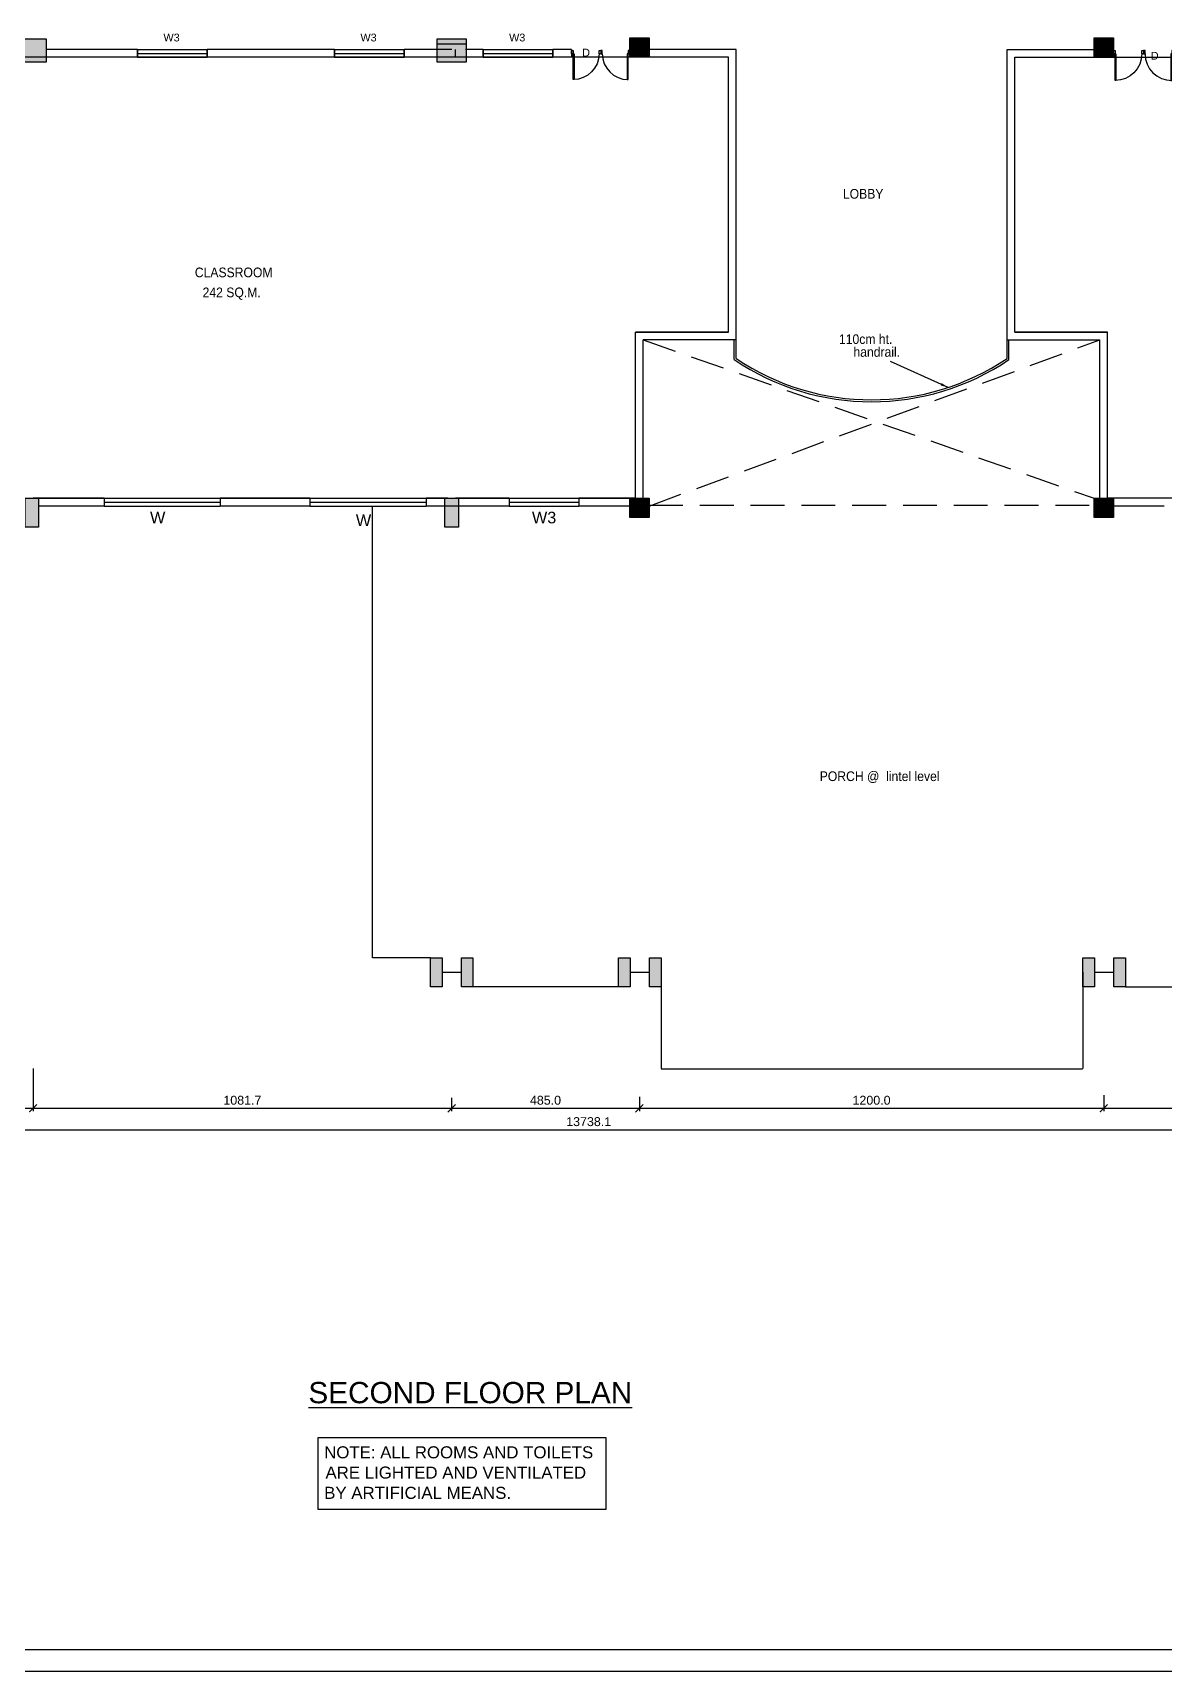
# Model space of a CAD drawing. Extents: x 53439 to 79867, y -144071 to -73305.
# Drawn here: x 64711 to 67635, y -117149 to -112914 of the extents above; entities that cross this region are included whole.
import ezdxf

# ---------------------------------------------------------------- set-up
doc = ezdxf.new("R2010")
doc.units = 0
doc.header["$LTSCALE"] = 0.1
doc.header["$MEASUREMENT"] = 0
doc.header["$PDMODE"] = 35
doc.header["$PDSIZE"] = -0.8
doc.linetypes.add('HIDDEN', pattern=[0.375, 0.25, -0.125])
doc.layers.get('0').update_dxf_attribs({"linetype": 'CONTINUOUS'})
doc.layers.get('DEFPOINTS').update_dxf_attribs({"linetype": 'CONTINUOUS'})
for name, color, linetype in [('BOR', 200, 'CONTINUOUS'), ('BOR1', 230, 'CONTINUOUS'), ('COR_HA', 40, 'CONTINUOUS'), ('DOOR', 30, 'CONTINUOUS'), ('LAYER4', 130, 'CONTINUOUS'), ('NARO', 5, 'CONTINUOUS'), ('TEXT', 7, 'CONTINUOUS'), ('THIN_HA', 253, 'CONTINUOUS'), ('WALL', 6, 'CONTINUOUS'), ('WIN', 102, 'CONTINUOUS')]:
    doc.layers.add(name, color=color, linetype=linetype)
doc.styles.add('1MM', font='arial.ttf')
doc.styles.add('DIM', font='arial.ttf', dxfattribs={"width": 0.7, "height": 1})
doc.styles.add('DUTCH', font='arial.ttf')
doc.styles.get("Standard").update_dxf_attribs({"font": 'arial.ttf'})
doc.dimstyles.new('KRI', dxfattribs={"dimtxt": 23, "dimasz": 20, "dimexe": 7, "dimexo": 0, "dimgap": 9, "dimtad": 1, "dimdec": 1, "dimzin": 1, "dimtxsty": '1MM', "dimblk": 'ARCHTICK', "dimcen": 0.5, "dimclrd": 252, "dimclre": 252, "dimclrt": 7, "dimaunit": 1, "dimadec": 8, "dimazin": 3, "dimtfac": 1, "dimtdec": 1, "dimtmove": 0, "dimatfit": 3})

# ---------------------------------------------------------------- blocks, each defined once
blk = doc.blocks.new('A$C764D24B9')
at = {"layer": 'DOOR'}
for points in [[(0.056, 0.111), (0.083, 0.111), (0.083, 1), (0.056, 1)], [(0, 0), (0.056, 0), (0.056, 0.111), (0, 0.111)], [(0.944, 0), (1, 0), (1, 0.111), (0.944, 0.111)]]:
    blk.add_lwpolyline(points, close=True, dxfattribs=at)
blk.add_arc((0.056, 0.111), 0.889, 0, 90, dxfattribs=at)
blk = doc.blocks.new('YTTU')
at = {"layer": 'THIN_HA', "linetype": 'CONTINUOUS', "ltscale": 0.1}
blk.add_hatch(color=2, dxfattribs=at).paths.add_polyline_path([(-6879.58, -1156.369), (-6878.83, -1156.369), (-6878.83, -1156.969), (-6879.58, -1156.969)])
at = {"layer": 'THIN_HA', "color": 2, "linetype": 'CONTINUOUS', "ltscale": 0.1}
blk.add_lwpolyline([(-6879.58, -1156.369), (-6878.83, -1156.369), (-6878.83, -1156.969), (-6879.58, -1156.969)], close=True, dxfattribs=at)
blk = doc.blocks.new('HYTYH')
at = {"layer": 'THIN_HA', "linetype": 'CONTINUOUS', "ltscale": 0.1}
for points in [[(-6852.905, -1156.344), (-6852.405, -1156.344), (-6852.405, -1156.844), (-6852.905, -1156.844)], [(-6840.905, -1156.344), (-6840.405, -1156.344), (-6840.405, -1156.844), (-6840.905, -1156.844)], [(-6868.53, -1168.239), (-6868.18, -1168.239), (-6868.18, -1168.989), (-6868.53, -1168.989)], [(-6857.68, -1168.239), (-6857.33, -1168.239), (-6857.33, -1168.989), (-6857.68, -1168.989)], [(-6852.905, -1168.239), (-6852.405, -1168.239), (-6852.405, -1168.739), (-6852.905, -1168.739)], [(-6840.905, -1168.239), (-6840.405, -1168.239), (-6840.405, -1168.739), (-6840.905, -1168.739)]]:
    blk.add_hatch(color=2, dxfattribs=at).paths.add_polyline_path(points)
at = {"layer": 'THIN_HA', "color": 2, "linetype": 'CONTINUOUS', "ltscale": 0.1}
for points in [[(-6852.905, -1156.344), (-6852.405, -1156.344), (-6852.405, -1156.844), (-6852.905, -1156.844)], [(-6840.905, -1156.344), (-6840.405, -1156.344), (-6840.405, -1156.844), (-6840.905, -1156.844)], [(-6868.53, -1168.239), (-6868.18, -1168.239), (-6868.18, -1168.989), (-6868.53, -1168.989)], [(-6857.68, -1168.239), (-6857.33, -1168.239), (-6857.33, -1168.989), (-6857.68, -1168.989)], [(-6852.905, -1168.239), (-6852.405, -1168.239), (-6852.405, -1168.739), (-6852.905, -1168.739)], [(-6840.905, -1168.239), (-6840.405, -1168.239), (-6840.405, -1168.739), (-6840.905, -1168.739)]]:
    blk.add_lwpolyline(points, close=True, dxfattribs=at)
at = {"layer": 'THIN_HA', "color": 2, "linetype": 'CONTINUOUS'}
for p in [(10.85, 0), (21.7, 0)]:
    blk.add_blockref('YTTU', p, dxfattribs=at)
blk = doc.blocks.new('_ARCHTICK')
at = {"layer": 'WALL', "color": 0, "const_width": 0.15}
blk.add_lwpolyline([(-0.5, -0.5), (0.5, 0.5)], dxfattribs=at)
blk = doc.blocks.new('*D177')
at = {"layer": 'DEFPOINTS', "color": 0, "linetype": 'CONTINUOUS', "ltscale": 0.1}
for p in [(64711.8, -115590.8), (64022, -115638), (64711.8, -115693.6)]:
    blk.add_point(p, dxfattribs=at)
at = {"layer": 'WIN', "color": 252, "linetype": 'CONTINUOUS', "ltscale": 0.1}
for p, q in [((64711.8, -115590.8), (64711.8, -115700.6)), ((64022, -115638), (64022, -115700.6)), ((64022, -115693.6), (64711.8, -115693.6))]:
    blk.add_line(p, q, dxfattribs=at)
at = {"layer": 'WIN', "color": 252, "linetype": 'CONTINUOUS', "ltscale": 0.1, "xscale": 20, "yscale": 20, "zscale": 20, "rotation": 180}
blk.add_blockref('_ARCHTICK', (64022, -115693.6), dxfattribs=at)
at = {"layer": 'WIN', "color": 252, "linetype": 'CONTINUOUS', "ltscale": 0.1, "xscale": 20, "yscale": 20, "zscale": 20}
blk.add_blockref('_ARCHTICK', (64711.8, -115693.6), dxfattribs=at)
at = {"layer": 'WIN', "color": 7, "linetype": 'CONTINUOUS', "ltscale": 0.1, "insert": (64366.9, -115672.9), "char_height": 23, "attachment_point": 5, "style": '1MM'}
blk.add_mtext('689.8', dxfattribs=at)
blk = doc.blocks.new('*D178')
at = {"layer": 'DEFPOINTS', "color": 0, "linetype": 'CONTINUOUS', "ltscale": 0.1}
for p in [(64711.8, -115590.8), (65793.5, -115666.2), (65793.5, -115693.6)]:
    blk.add_point(p, dxfattribs=at)
at = {"layer": 'WIN', "color": 252, "linetype": 'CONTINUOUS', "ltscale": 0.1}
for p, q in [((64711.8, -115590.8), (64711.8, -115700.6)), ((64711.8, -115693.6), (65793.5, -115693.6)), ((65793.5, -115666.2), (65793.5, -115700.6))]:
    blk.add_line(p, q, dxfattribs=at)
at = {"layer": 'WIN', "color": 252, "linetype": 'CONTINUOUS', "ltscale": 0.1, "xscale": 20, "yscale": 20, "zscale": 20, "rotation": 180}
blk.add_blockref('_ARCHTICK', (64711.8, -115693.6), dxfattribs=at)
at = {"layer": 'WIN', "color": 252, "linetype": 'CONTINUOUS', "ltscale": 0.1, "xscale": 20, "yscale": 20, "zscale": 20}
blk.add_blockref('_ARCHTICK', (65793.5, -115693.6), dxfattribs=at)
at = {"layer": 'WIN', "color": 7, "linetype": 'CONTINUOUS', "ltscale": 0.1, "insert": (65252.7, -115672.9), "char_height": 23, "attachment_point": 5, "style": '1MM'}
blk.add_mtext('1081.7', dxfattribs=at)
blk = doc.blocks.new('*D179')
at = {"layer": 'DEFPOINTS', "color": 0, "linetype": 'CONTINUOUS', "ltscale": 0.1}
for p in [(65793.5, -115666.2), (66278.5, -115663.6), (66278.5, -115693.6)]:
    blk.add_point(p, dxfattribs=at)
at = {"layer": 'WIN', "color": 252, "linetype": 'CONTINUOUS', "ltscale": 0.1}
for p, q in [((65793.5, -115666.2), (65793.5, -115700.6)), ((65793.5, -115693.6), (66278.5, -115693.6)), ((66278.5, -115663.6), (66278.5, -115700.6))]:
    blk.add_line(p, q, dxfattribs=at)
at = {"layer": 'WIN', "color": 252, "linetype": 'CONTINUOUS', "ltscale": 0.1, "xscale": 20, "yscale": 20, "zscale": 20, "rotation": 180}
blk.add_blockref('_ARCHTICK', (65793.5, -115693.6), dxfattribs=at)
at = {"layer": 'WIN', "color": 252, "linetype": 'CONTINUOUS', "ltscale": 0.1, "xscale": 20, "yscale": 20, "zscale": 20}
blk.add_blockref('_ARCHTICK', (66278.5, -115693.6), dxfattribs=at)
at = {"layer": 'WIN', "color": 7, "linetype": 'CONTINUOUS', "ltscale": 0.1, "insert": (66036, -115672.9), "char_height": 23, "attachment_point": 5, "style": '1MM'}
blk.add_mtext('485.0', dxfattribs=at)
blk = doc.blocks.new('*D180')
at = {"layer": 'DEFPOINTS', "color": 0, "linetype": 'CONTINUOUS', "ltscale": 0.1}
for p in [(66278.5, -115663.6), (67478.5, -115659.7), (67478.5, -115693.6)]:
    blk.add_point(p, dxfattribs=at)
at = {"layer": 'WIN', "color": 252, "linetype": 'CONTINUOUS', "ltscale": 0.1}
for p, q in [((66278.5, -115663.6), (66278.5, -115700.6)), ((66278.5, -115693.6), (67478.5, -115693.6)), ((67478.5, -115659.7), (67478.5, -115700.6))]:
    blk.add_line(p, q, dxfattribs=at)
at = {"layer": 'WIN', "color": 252, "linetype": 'CONTINUOUS', "ltscale": 0.1, "xscale": 20, "yscale": 20, "zscale": 20, "rotation": 180}
blk.add_blockref('_ARCHTICK', (66278.5, -115693.6), dxfattribs=at)
at = {"layer": 'WIN', "color": 252, "linetype": 'CONTINUOUS', "ltscale": 0.1, "xscale": 20, "yscale": 20, "zscale": 20}
blk.add_blockref('_ARCHTICK', (67478.5, -115693.6), dxfattribs=at)
at = {"layer": 'WIN', "color": 7, "linetype": 'CONTINUOUS', "ltscale": 0.1, "insert": (66878.5, -115672.9), "char_height": 23, "attachment_point": 5, "style": '1MM'}
blk.add_mtext('1200.0', dxfattribs=at)
blk = doc.blocks.new('*D181')
at = {"layer": 'DEFPOINTS', "color": 0, "linetype": 'CONTINUOUS', "ltscale": 0.1}
for p in [(67478.5, -115659.7), (67963.5, -115658.9), (67963.5, -115693.6)]:
    blk.add_point(p, dxfattribs=at)
at = {"layer": 'WIN', "color": 252, "linetype": 'CONTINUOUS', "ltscale": 0.1}
for p, q in [((67478.5, -115659.7), (67478.5, -115700.6)), ((67478.5, -115693.6), (67963.5, -115693.6)), ((67963.5, -115658.9), (67963.5, -115700.6))]:
    blk.add_line(p, q, dxfattribs=at)
at = {"layer": 'WIN', "color": 252, "linetype": 'CONTINUOUS', "ltscale": 0.1, "xscale": 20, "yscale": 20, "zscale": 20, "rotation": 180}
blk.add_blockref('_ARCHTICK', (67478.5, -115693.6), dxfattribs=at)
at = {"layer": 'WIN', "color": 252, "linetype": 'CONTINUOUS', "ltscale": 0.1, "xscale": 20, "yscale": 20, "zscale": 20}
blk.add_blockref('_ARCHTICK', (67963.5, -115693.6), dxfattribs=at)
at = {"layer": 'WIN', "color": 7, "linetype": 'CONTINUOUS', "ltscale": 0.1, "insert": (67721, -115672.9), "char_height": 23, "attachment_point": 5, "style": '1MM'}
blk.add_mtext('485.0', dxfattribs=at)
blk = doc.blocks.new('*D187')
at = {"layer": 'DEFPOINTS', "color": 0, "linetype": 'CONTINUOUS', "ltscale": 0.1}
for p in [(59278.5, -115668.8), (73016.7, -115668.8, 0), (73016.7, -115748.9)]:
    blk.add_point(p, dxfattribs=at)
at = {"layer": 'WIN', "color": 252, "linetype": 'CONTINUOUS', "ltscale": 0.1}
for p, q in [((59278.5, -115668.8), (59278.5, -115755.9)), ((73016.7, -115668.8), (73016.7, -115755.9)), ((59278.5, -115748.9), (73016.7, -115748.9))]:
    blk.add_line(p, q, dxfattribs=at)
at = {"layer": 'WIN', "color": 252, "linetype": 'CONTINUOUS', "ltscale": 0.1, "xscale": 20, "yscale": 20, "zscale": 20, "rotation": 180}
blk.add_blockref('_ARCHTICK', (59278.5, -115748.9), dxfattribs=at)
at = {"layer": 'WIN', "color": 252, "linetype": 'CONTINUOUS', "ltscale": 0.1, "xscale": 20, "yscale": 20, "zscale": 20}
blk.add_blockref('_ARCHTICK', (73016.7, -115748.9), dxfattribs=at)
at = {"layer": 'WIN', "color": 7, "linetype": 'CONTINUOUS', "ltscale": 0.1, "insert": (66147.6, -115728.2), "char_height": 23, "attachment_point": 5, "style": '1MM'}
blk.add_mtext('13738.1', dxfattribs=at)

msp = doc.modelspace()

# ---------------------------------------------------------------- hatches: boundary and pattern name
at = {"layer": 'LAYER4', "linetype": 'CONTINUOUS', "ltscale": 0.1}
for color, points in [(7, [(65756.04, -112976.92), (65756.04, -112941.92), (65831.04, -112941.92), (65831.04, -112976.92)]), (256, [(66253.53, -112926.92), (66303.53, -112926.92), (66303.53, -112976.92), (66253.53, -112976.92)]), (256, [(67453.53, -112926.92), (67503.53, -112926.92), (67503.53, -112976.92), (67453.53, -112976.92)])]:
    msp.add_hatch(color=color, dxfattribs=at).paths.add_polyline_path(points)
at = {"layer": 'LAYER4', "linetype": 'HIDDEN', "ltscale": 35}
msp.add_hatch(color=1, dxfattribs=at).paths.add_polyline_path([(67534.63, -115379.42), (67504.63, -115379.42), (67504.63, -115304.42), (67534.63, -115304.42)])
at = {"layer": 'THIN_HA', "linetype": 'CONTINUOUS', "ltscale": 0.1}
for points in [[(65768.54, -115379.42), (65738.54, -115379.42), (65738.54, -115304.42), (65768.54, -115304.42)], [(65848.54, -115379.42), (65818.54, -115379.42), (65818.54, -115304.42), (65848.54, -115304.42)], [(66254.87, -115379.42), (66224.87, -115379.42), (66224.87, -115304.42), (66254.87, -115304.42)], [(66334.87, -115379.42), (66304.87, -115379.42), (66304.87, -115304.42), (66334.87, -115304.42)], [(67454.63, -115379.42), (67424.63, -115379.42), (67424.63, -115304.42), (67454.63, -115304.42)]]:
    msp.add_hatch(color=1, dxfattribs=at).paths.add_polyline_path(points)

# ---------------------------------------------------------------- linework, layer by layer
at = {"layer": 'BOR'}
msp.add_lwpolyline([(74392.11, -108900.79), (58184.29, -108900.79), (58184.29, -117092.07), (74392.11, -117092.07)], close=True, dxfattribs=at)
at = {"layer": 'BOR1'}
msp.add_lwpolyline([(74448.63, -108844.26), (58127.76, -108844.26), (58127.76, -117148.6), (74448.63, -117148.6)], close=True, dxfattribs=at)
at = {"layer": 'COR_HA', "linetype": 'CONTINUOUS', "ltscale": 0.1}
for p, q in [((64982.04, -112956.92), (64982.04, -112976.92)), ((65162.04, -112956.92), (65162.04, -112976.92)), ((65491.04, -112956.92), (65491.04, -112976.92)), ((65671.04, -112956.92), (65671.04, -112976.92)), ((65875.2, -112956.92), (65875.2, -112976.92)), ((66055.2, -112956.92), (66055.2, -112976.92))]:
    msp.add_line(p, q, dxfattribs=at)
at = {"layer": 'COR_HA', "color": 0, "linetype": 'CONTINUOUS', "ltscale": 0.1}
msp.add_line((65768.54, -115342), (65793.54, -115342), dxfattribs=at)
at = {"layer": 'LAYER4', "linetype": 'CONTINUOUS', "ltscale": 0.1}
for p, q in [((66263.54, -112931.91, 0), (66263.54, -112951.91, 0)), ((66263.54, -112934.41, 0), (66263.54, -112954.41, 0)), ((65803.54, -112976.92), (65803.54, -112956.92)), ((65831.04, -112956.92), (65831.04, -112976.92)), ((66523.53, -113758.43, 0), (66523.53, -113707.34, 0)), ((66528.53, -113755.77, 0), (66528.53, -113702.34, 0)), ((67228.53, -113755.77, 0), (67228.53, -113702.34, 0)), ((67233.53, -113758.43, 0), (67233.53, -113707.34, 0))]:
    msp.add_line(p, q, dxfattribs=at)
at = {"layer": 'LAYER4', "color": 7, "linetype": 'CONTINUOUS', "ltscale": 0.1}
for p in [(65793.54, -112956.92), (65756.04, -112956.92)]:
    msp.add_line(p, (65701.04, -112956.92), dxfattribs=at)
at = {"layer": 'LAYER4', "color": 1, "linetype": 'HIDDEN', "ltscale": 3500}
for p, q in [((66288.53, -113707.34, 0), (67453.53, -114116.92)), ((66303.53, -114136.93, 0), (67468.53, -113707.34, 0)), ((66303.53, -114134.43, 0), (67453.53, -114134.43))]:
    msp.add_line(p, q, dxfattribs=at)
at = {"layer": 'LAYER4', "color": 1, "linetype": 'HIDDEN', "ltscale": 35}
for p, q in [((65588.54, -115304.42), (65588.54, -114136.92)), ((65738.54, -115304.42), (65588.54, -115304.42)), ((65768.54, -115341.92), (65818.54, -115341.92)), ((66254.87, -115341.92, 0), (66304.87, -115341.92, 0)), ((66334.87, -115342), (66334.87, -115592)), ((67424.63, -115342), (67424.63, -115592)), ((67454.63, -115342, 0), (67504.63, -115342)), ((66224.87, -115379.42), (65848.54, -115379.42)), ((67534.63, -115379.42), (67910.96, -115379.42)), ((66334.85, -115591.92, 0), (67424.63, -115592, 0))]:
    msp.add_line(p, q, dxfattribs=at)
at = {"layer": 'LAYER4', "color": 7, "linetype": 'CONTINUOUS', "ltscale": 0.1}
msp.add_lwpolyline([(65756.04, -112976.92), (65756.04, -112941.92), (65831.04, -112941.92), (65831.04, -112976.92)], dxfattribs=at)
at = {"layer": 'LAYER4', "linetype": 'CONTINUOUS', "ltscale": 0.1}
for points in [[(66253.53, -112926.92), (66303.53, -112926.92), (66303.53, -112976.92), (66253.53, -112976.92)], [(67453.53, -112926.92), (67503.53, -112926.92), (67503.53, -112976.92), (67453.53, -112976.92)]]:
    msp.add_lwpolyline(points, close=True, dxfattribs=at)
for radius, start, end in [(633, 235.88737, 304.11263), (628, 236.12901, 303.87099)]:
    msp.add_arc((66878.53, -113234.34, 0), radius, start, end, dxfattribs=at)
at = {"layer": 'NARO', "elevation": 0}
msp.add_lwpolyline([(65448.62, -116544.11), (66191.89, -116544.11), (66191.89, -116730.32), (65448.62, -116730.32)], close=True, dxfattribs=at)
at = {"layer": 'THIN_HA', "color": 1, "linetype": 'CONTINUOUS', "ltscale": 0.1}
for points in [[(65768.54, -115379.42), (65738.54, -115379.42), (65738.54, -115304.42), (65768.54, -115304.42), (65768.54, -115379.42)], [(65848.54, -115379.42), (65818.54, -115379.42), (65818.54, -115304.42), (65848.54, -115304.42), (65848.54, -115379.42)], [(66254.87, -115379.42), (66224.87, -115379.42), (66224.87, -115304.42), (66254.87, -115304.42), (66254.87, -115379.42)], [(66334.87, -115379.42), (66304.87, -115379.42), (66304.87, -115304.42), (66334.87, -115304.42), (66334.87, -115379.42)], [(67454.63, -115379.42), (67424.63, -115379.42), (67424.63, -115304.42), (67454.63, -115304.42), (67454.63, -115379.42)], [(67534.63, -115379.42), (67504.63, -115379.42), (67504.63, -115304.42), (67534.63, -115304.42), (67534.63, -115379.42)]]:
    msp.add_lwpolyline(points, dxfattribs=at)
at = {"layer": 'WALL', "linetype": 'CONTINUOUS', "ltscale": 0.1}
for p, q in [((64982.04, -112956.92), (64746.04, -112956.92)), ((64982.04, -112976.92), (64746.04, -112976.92)), ((64982.04, -112976.92), (64814.04, -112976.92)), ((64982.04, -112976.92), (64814.04, -112976.92)), ((64982.04, -112956.92), (64982.04, -112976.92)), ((64982.04, -112956.92), (64982.04, -112976.92)), ((65491.04, -112956.92), (65162.04, -112956.92)), ((65162.04, -112956.92), (65162.04, -112976.92)), ((65162.04, -112976.92), (65162.04, -112956.92)), ((65491.04, -112976.92), (65162.04, -112976.92)), ((65491.04, -112956.92), (65406.04, -112956.92)), ((65491.04, -112956.92, 0), (65406.04, -112956.92, 0)), ((65491.04, -112956.92, 0), (65406.04, -112956.92, 0)), ((65491.04, -112956.92, 0), (65406.04, -112956.92, 0)), ((65491.04, -112956.92, 0), (65406.04, -112956.92, 0)), ((65491.04, -112956.92), (65491.04, -112976.92)), ((65783.54, -112956.92), (65671.04, -112956.92)), ((65756.04, -112956.92), (65671.04, -112956.92)), ((65671.04, -112976.92), (65671.04, -112956.92)), ((65783.54, -112976.92), (65671.04, -112976.92)), ((65756.04, -112956.92), (65701.04, -112956.92)), ((65793.54, -112976.92), (65768.99, -112976.92)), ((65831.04, -112976.92), (65793.54, -112976.92)), ((65831.04, -112976.92), (65813.54, -112976.92)), ((65831.04, -112976.92), (65813.54, -112976.92)), ((65831.04, -112956.92), (65829.01, -112956.92)), ((65831.04, -112956.92), (65829.01, -112956.92)), ((65831.04, -112956.92), (65829.01, -112956.92)), ((65875.2, -112956.92), (65831.04, -112956.92)), ((65875.2, -112956.92), (65831.04, -112956.92)), ((65875.2, -112956.92), (65831.04, -112956.92)), ((65875.2, -112956.92), (65831.04, -112956.92)), ((65875.2, -112956.92), (65831.04, -112956.92)), ((65875.2, -112976.92), (65831.04, -112976.92)), ((65875.2, -112976.92), (65831.04, -112976.92)), ((65875.2, -112976.92), (65831.04, -112976.92)), ((65875.2, -112956.92), (65873.25, -112956.92)), ((65875.2, -112976.92), (65875.2, -112956.92)), ((65875.2, -112956.92), (65875.2, -112976.92)), ((66098.53, -112956.92, 0), (66055.2, -112956.92, 0)), ((66098.53, -112956.92, 0), (66055.2, -112956.92, 0)), ((66098.53, -112956.92, 0), (66055.2, -112956.92, 0)), ((66098.53, -112956.92, 0), (66055.2, -112956.92, 0)), ((66103.53, -112956.92), (66055.2, -112956.92)), ((66055.2, -112976.92), (66055.2, -112956.92)), ((66055.2, -112976.92), (66055.2, -112956.92)), ((66103.53, -112976.92, 0), (66055.2, -112976.92, 0)), ((66103.53, -112976.92, 0), (66055.2, -112976.92, 0)), ((66103.53, -112976.92, 0), (66055.2, -112976.92, 0)), ((66103.53, -112956.92), (66103.53, -112976.92)), ((66528.53, -112956.92), (66303.53, -112956.92)), ((66508.53, -112976.92, 0), (66303.53, -112976.92, 0)), ((66508.53, -113687.34, 0), (66508.53, -112976.92, 0)), ((66528.53, -113707.34, 0), (66528.53, -112956.92, 0)), ((67228.53, -113707.34, 0), (67228.53, -112956.92, 0)), ((67228.53, -112956.92), (67453.53, -112956.92)), ((67248.53, -113687.34, 0), (67248.53, -112976.92, 0)), ((67248.53, -112976.92, 0), (67453.53, -112976.92, 0)), ((66268.53, -114116.92, 0), (66268.53, -113687.34, 0)), ((66508.53, -113687.34, 0), (66268.53, -113687.34, 0)), ((66288.53, -114116.92), (66288.53, -113707.34, 0)), ((66528.53, -113707.34, 0), (66288.53, -113707.34, 0)), ((67228.53, -113707.34, 0), (67468.53, -113707.34, 0)), ((67248.53, -113687.34, 0), (67488.53, -113687.34, 0)), ((67468.53, -114116.92), (67468.53, -113707.34)), ((67488.53, -114116.92, 0), (67488.53, -113687.34, 0)), ((64641.23, -114116.92), (64711.81, -114116.92)), ((64895.4, -114116.92, 0), (64711.81, -114116.92, 0)), ((64895.4, -114116.92), (64726.04, -114116.92)), ((64895.4, -114116.92), (64726.04, -114116.92)), ((64895.4, -114116.92), (64726.04, -114116.92)), ((64895.4, -114116.92), (64726.04, -114116.92)), ((64895.4, -114116.92, 0), (64726.04, -114116.92, 0)), ((64895.4, -114116.92, 0), (64726.04, -114116.92, 0)), ((64895.4, -114116.92, 0), (64726.04, -114116.92, 0)), ((64895.4, -114116.92, 0), (64726.04, -114116.92, 0)), ((64895.4, -114116.92, 0), (64895.4, -114136.92, 0)), ((65427.29, -114116.92), (65195.4, -114116.92)), ((65427.29, -114116.92), (65195.4, -114116.92)), ((65427.29, -114116.92), (65195.4, -114116.92)), ((65427.29, -114116.92), (65195.4, -114116.92)), ((65195.4, -114116.92, 0), (65195.4, -114136.92, 0)), ((65427.29, -114116.92), (65427.29, -114136.92)), ((65783.54, -114116.92), (65727.29, -114116.92)), ((65727.29, -114116.92), (65727.29, -114136.92)), ((65942.28, -114116.92, 0), (65803.54, -114116.92)), ((65942.28, -114116.92), (65811.04, -114116.92)), ((65942.28, -114116.92), (65811.04, -114116.92)), ((65942.28, -114116.92), (65811.04, -114116.92)), ((65942.28, -114116.92, 0), (65942.28, -114136.92, 0)), ((65942.28, -114116.92, 0), (65942.28, -114136.92, 0)), ((66268.53, -114116.92), (66122.28, -114116.92)), ((66122.28, -114116.92), (66122.28, -114136.92)), ((67634.79, -114116.92, 0), (67488.53, -114116.92, 0)), ((64895.4, -114136.92, 0), (64726.04, -114136.92, 0)), ((64895.4, -114136.92), (64751.03, -114136.92)), ((64895.4, -114136.92, 0), (64751.03, -114136.92, 0)), ((65427.29, -114136.92), (65195.4, -114136.92)), ((65776.04, -114136.92), (65727.29, -114136.92)), ((65942.28, -114136.92), (65776.04, -114136.92)), ((66278.53, -114136.92), (66122.28, -114136.92)), ((67634.79, -114136.92), (67468.53, -114136.92))]:
    msp.add_line(p, q, dxfattribs=at)
at = {"layer": 'WALL', "color": 6, "linetype": 'CONTINUOUS', "ltscale": 0.1, "elevation": 0}
for points in [[(66268.53, -114116.92), (66268.53, -113687.34), (66508.53, -113687.34), (66508.53, -112976.92), (64293.54, -112976.92), (64293.54, -114116.92), (66268.53, -114116.92)], [(67248.53, -112976.92), (70123.54, -112976.92), (70123.54, -114116.92), (67488.53, -114116.92), (67488.53, -113687.34), (67248.53, -113687.34), (67248.53, -112976.92)]]:
    msp.add_lwpolyline(points, dxfattribs=at)
at = {"layer": 'WALL', "linetype": 'CONTINUOUS', "ltscale": 0.1}
for points in [[(64982.04, -112976.92), (64982.04, -112956.92)], [(65162.04, -112976.92), (65162.04, -112956.92)], [(65491.04, -112976.92), (65491.04, -112956.92)], [(65671.04, -112976.92), (65671.04, -112956.92)], [(65875.2, -112976.92), (65875.2, -112956.92)], [(66055.2, -112976.92), (66055.2, -112956.92)], [(64895.4, -114116.92), (64895.4, -114136.92)], [(65427.29, -114116.92), (65427.29, -114136.92)]]:
    msp.add_lwpolyline(points, dxfattribs=at)
at = {"layer": 'WALL', "linetype": 'CONTINUOUS', "ltscale": 0.1, "elevation": 0}
msp.add_lwpolyline([(65942.28, -114116.92), (65942.28, -114136.92)], dxfattribs=at)
at = {"layer": 'WIN'}
for p, q in [((64982.04, -112956.92), (65162.04, -112956.92)), ((64982.04, -112966.92), (65162.04, -112966.92)), ((64982.04, -112976.92), (65162.04, -112976.92)), ((65491.04, -112956.92), (65671.04, -112956.92)), ((65491.04, -112966.92), (65671.04, -112966.92)), ((65491.04, -112976.92), (65671.04, -112976.92)), ((65875.2, -112956.92), (66055.2, -112956.92)), ((65875.2, -112966.92), (66055.2, -112966.92)), ((65875.2, -112976.92), (66055.2, -112976.92)), ((64895.4, -114116.92, 0), (65195.4, -114116.92, 0)), ((64895.4, -114126.92, 0), (65195.4, -114126.92, 0)), ((65427.29, -114116.92), (65727.29, -114116.92)), ((65427.29, -114126.92), (65727.29, -114126.92)), ((65942.28, -114116.92, 0), (66122.28, -114116.92, 0)), ((65942.28, -114126.92, 0), (66122.28, -114126.92, 0)), ((64895.4, -114136.92, 0), (65195.4, -114136.92, 0)), ((65427.29, -114136.92), (65727.29, -114136.92)), ((65942.28, -114136.92, 0), (66122.28, -114136.92, 0))]:
    msp.add_line(p, q, dxfattribs=at)

# ---------------------------------------------------------------- block references
at = {"layer": 'THIN_HA', "color": 2, "linetype": 'CONTINUOUS', "xscale": 100, "yscale": 100, "zscale": 100}
msp.add_blockref('HYTYH', (751544.01, 2707.49), dxfattribs=at)
at = {"layer": 'WALL', "linetype": 'CONTINUOUS', "ltscale": 0.1, "rotation": 180}
for p, xscale, yscale, zscale in [((66103.53, -112959.57), -75.00000000101863, 75.00000000106229, 75.0000000010459), ((66253.53, -112959.57), 75.00000000101863, 75.00000000101863, 75.00000000101863), ((67503.53, -112959.51), -77.50000000116415, 77.5000000010914, 77.50000000108075), ((67658.53, -112959.51), 77.50000000116415, 77.50000000116415, 77.50000000116415)]:
    msp.add_blockref('A$C764D24B9', p, dxfattribs=dict(at, xscale=xscale, yscale=yscale, zscale=zscale))

# ---------------------------------------------------------------- texts
at = {"style": 'DIM'}
for s, height, p in [('W3', 20, (65048.75, -112936.02)), ('W3', 20, (65557.75, -112936.02)), ('W3', 20, (65941.91, -112936.02)), ('D', 20, (66130.74, -112974.92, 0)), ('D', 20, (67600.15, -112982.99, 0)), ('W', 30, (65014.09, -114181.68, 0)), ('W', 30, (65545.98, -114188.69, 0)), ('W3', 30, (66000.98, -114181.68, 0))]:
    msp.add_text(s, height=height, dxfattribs=at).set_placement(p)
at = {"layer": 'TEXT', "style": 'DUTCH', "width": 0.9}
for s, p in [('LOBBY', (66804.42, -113342.42)), ('CLASSROOM', (65129.75, -113545.56, 0)), ('242 SQ.M.', (65149.89, -113597.19, 0)), ('110cm ht. ', (66794.32, -113718.05)), (' handrail.', (66822.95, -113751.03)), ('PORCH @  lintel level', (66744.56, -114847.73))]:
    msp.add_text(s, height=25, dxfattribs=at).set_placement(p)
at = {"layer": 'TEXT', "color": 7, "style": 'DUTCH'}
msp.add_text('%%USECOND FLOOR PLAN', height=55, dxfattribs=at).set_placement((65423.34, -116455.96))
at = {"layer": 'TEXT', "linetype": 'CONTINUOUS'}
for s, p in [('NOTE: ALL ROOMS AND TOILETS', (65464.04, -116598.33, 0)), ('ARE LIGHTED AND VENTILATED', (65467.42, -116650.7, 0)), ('BY ARTIFICIAL MEANS.', (65464.17, -116703.07, 0))]:
    msp.add_text(s, height=31.104, rotation=359.99942, dxfattribs=at).set_placement(p)

# ---------------------------------------------------------------- dimensions: what is measured, and where the dimension line sits
at = {"layer": 'WIN', "linetype": 'CONTINUOUS', "ltscale": 0.1}
for base, p1, p2, picture, middle in [((64711.81, -115693.65), (64022.02, -115637.98), (64711.81, -115590.82), '*D177', (64366.91, -115672.9)), ((65793.54, -115693.65), (64711.81, -115590.82), (65793.54, -115666.21), '*D178', (65252.67, -115672.9)), ((66278.53, -115693.65), (65793.54, -115666.21), (66278.53, -115663.59), '*D179', (66036.04, -115672.9)), ((67478.53, -115693.65), (66278.53, -115663.59), (67478.53, -115659.67), '*D180', (66878.53, -115672.9)), ((67963.54, -115693.65), (67478.53, -115659.67), (67963.54, -115658.95), '*D181', (67721.04, -115672.9))]:
    dim = msp.add_linear_dim(base=base, p1=p1, p2=p2, dimstyle='KRI', override={"dimtmove": 1}, dxfattribs=at)
    dim.commit()
    dim.dimension.update_dxf_attribs({"geometry": picture, "text_midpoint": middle})
dim = msp.add_linear_dim(base=(73016.67, -115748.94), p1=(59278.54, -115668.75), p2=(73016.67, -115668.75, 0), dimstyle='KRI', dxfattribs=at)
dim.commit()
dim.dimension.update_dxf_attribs({"geometry": '*D187', "text_midpoint": (66147.6, -115728.19)})

# ---------------------------------------------------------------- leaders
at = {"layer": 'THIN_HA', "color": 1, "linetype": 'CONTINUOUS', "ltscale": 0.1}
msp.add_leader([(67076.46, -113830.34, 0), (66927.26, -113762.95, 0)], dimstyle='KRI', dxfattribs=at)

doc.saveas('drawing.dxf')
